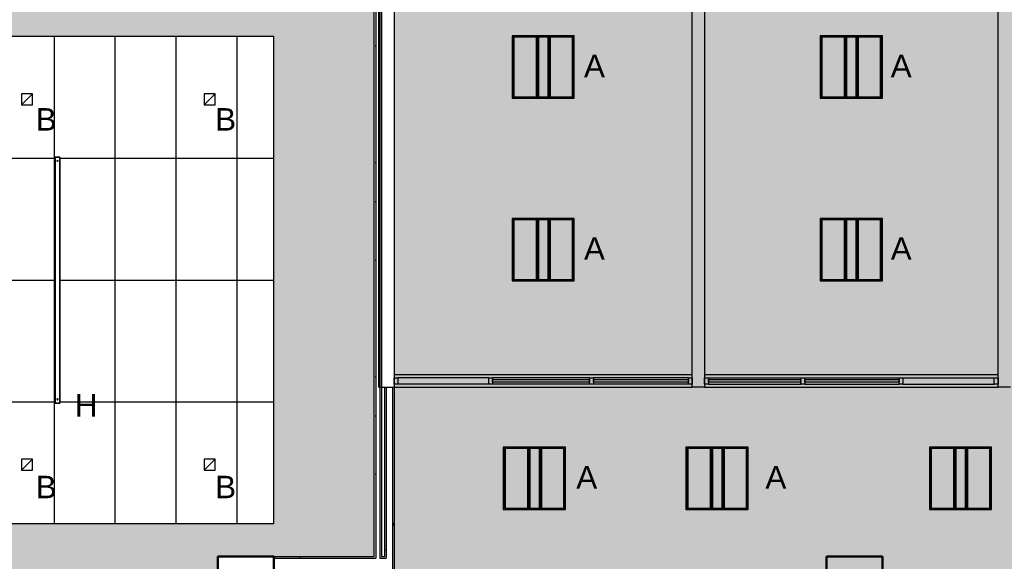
# Model space of a CAD drawing. Header units: inches. Extents: x -1196 to 1003, y -7097 to -4899.
# Drawn here: x 174.7 to 563, y -6109.2 to -5895.6 of the extents above; entities that cross this region are included whole.
import ezdxf

# ---------------------------------------------------------------- set-up
doc = ezdxf.new("R2010")
doc.units = ezdxf.units.IN
doc.header["$MEASUREMENT"] = 0
for name, color, linetype, lineweight in [('A-CLNG', 13, 'Continuous', 13), ('A-CLNG-PATT', 13, 'Continuous', 13), ('A-DETL-GENF', 92, 'Continuous', 9), ('A-GLAZ-CURT', 52, 'Continuous', 9), ('A-GLAZ-CWMG', 51, 'Continuous', 9), ('A-WALL', 113, 'Continuous', 9), ('A-WALL-PATT', 111, 'Continuous', 13), ('E-LITE-EQPM', 33, 'Continuous', 9), ('E-LITE-EQPM-IDEN', 33, 'Continuous', 9), ('I-WALL', 2, 'Continuous', 9), ('S-COLS', 52, 'Continuous', 9)]:
    doc.layers.add(name, color=color, linetype=linetype, lineweight=lineweight)
doc.styles.add('Arial', font='arial.ttf', dxfattribs={"height": 8.851796})
pattern_1 = [(0, (0, 0), (30.72, 7.68), [1.267, -21.773, 1.267, -21.773, -122.88]), (0, (0, 0), (30.72, 7.68), [-46.08, 1.267, -44.813, 1.267, -21.773, -53.76]), (0, (0, 0), (30.72, 7.68), [-115.2, 1.267, -14.093, 1.267, -37.133]), (120, (11.52, 3.84), (-22.011075, 22.7643), [1.267, -21.773, 1.267, -21.773, -122.88]), (120, (11.52, 3.84), (-22.011075, 22.7643), [-46.08, 1.267, -44.813, 1.267, -21.773, -53.76]), (120, (11.52, 3.84), (-22.011075, 22.7643), [-115.2, 1.267, -14.093, 1.267, -37.133]), (240, (15.36, 19.2), (-8.708925, -30.4443), [1.267, -21.773, 1.267, -21.773, -122.88]), (240, (15.36, 19.2), (-8.708925, -30.4443), [-46.08, 1.267, -44.813, 1.267, -21.773, -53.76]), (240, (15.36, 19.2), (-8.708925, -30.4443), [-115.2, 1.267, -14.093, 1.267, -37.133])]

# ---------------------------------------------------------------- blocks, each defined once
blk = doc.blocks.new('Concrete-Rectangular-Column - 24 X 24-V1-FIRST FLOOR RCP')
at = {"layer": 'S-COLS', "lineweight": 30}
for p, q in [((-11, 11), (11, 11)), ((-11, -11), (-11, 11)), ((11, 11), (11, -11)), ((11, -11), (-11, -11))]:
    blk.add_line(p, q, dxfattribs=at)
blk = doc.blocks.new('Concrete-Rectangular-Column - 24 X 24-5087837-FIRST FLOOR RCP')
at = {"layer": 'S-COLS', "lineweight": 30}
for p, q in [((-11, 11), (11, 11)), ((-11, -11), (-11, 11)), ((11, 11), (11, -11)), ((11, -11), (-11, -11))]:
    blk.add_line(p, q, dxfattribs=at)
blk = doc.blocks.new('Rectangular Mullion - 1_5_ x 2_5_ rectangular-5258732-FIRST FLOOR RCP')
at = {"layer": 'A-GLAZ-CWMG'}
for p, q in [((-281.79, -5083.05), (-317.79, -5083.05)), ((-281.79, -5085.55), (-317.79, -5085.55))]:
    blk.add_line(p, q, dxfattribs=at)
blk = doc.blocks.new('Rectangular Mullion - 1_5_ x 2_5_ rectangular-5299777-FIRST FLOOR RCP')
at = {"layer": 'A-GLAZ-CWMG', "lineweight": 20}
for p, q in [((-1.5, 1.25), (0, 1.25)), ((-1.5, -1.25), (-1.5, 1.25)), ((0, 1.25), (0, -1.25)), ((0, -1.25), (-1.5, -1.25))]:
    blk.add_line(p, q, dxfattribs=at)
blk = doc.blocks.new('Rectangular Mullion - 1_5_ x 2_5_ rectangular-5258820-FIRST FLOOR RCP')
at = {"layer": 'A-GLAZ-CWMG'}
for p, q in [((484.34, -6036.78), (521.57, -6036.78)), ((484.34, -6039.28), (521.57, -6039.28))]:
    blk.add_line(p, q, dxfattribs=at)
blk = doc.blocks.new('System Panel - Glazed-5299818-FIRST FLOOR RCP')
at = {"layer": 'A-GLAZ-CURT', "lineweight": 13}
for p, q in [((-18.24, -0.5), (-18.24, 0.5)), ((-18.24, 0.5), (18.24, 0.5)), ((18.24, 0.5), (18.24, -0.5)), ((18.24, -0.5), (-18.24, -0.5))]:
    blk.add_line(p, q, dxfattribs=at)
blk = doc.blocks.new('Rectangular Mullion - 1_5_ x 2_5_ rectangular-5299765-FIRST FLOOR RCP')
at = {"layer": 'A-GLAZ-CWMG', "lineweight": 20}
for p, q in [((0.75, 1.25), (-0.75, 1.25)), ((-0.75, 1.25), (-0.75, -1.25)), ((0.75, -1.25), (0.75, 1.25)), ((-0.75, -1.25), (0.75, -1.25))]:
    blk.add_line(p, q, dxfattribs=at)
blk = doc.blocks.new('Rectangular Mullion - 1_5_ x 2_5_ rectangular-5299780-FIRST FLOOR RCP')
at = {"layer": 'A-GLAZ-CWMG', "lineweight": 20}
for p, q in [((0, 1.25), (-1.5, 1.25)), ((-1.5, 1.25), (-1.5, -1.25)), ((0, -1.25), (0, 1.25)), ((-1.5, -1.25), (0, -1.25))]:
    blk.add_line(p, q, dxfattribs=at)
blk = doc.blocks.new('System Panel - Glazed-5299820-FIRST FLOOR RCP')
at = {"layer": 'A-GLAZ-CURT', "lineweight": 13}
for p, q in [((-18.62, -0.5), (-18.62, 0.5)), ((-18.62, 0.5), (18.62, 0.5)), ((18.62, 0.5), (18.62, -0.5)), ((18.62, -0.5), (-18.62, -0.5))]:
    blk.add_line(p, q, dxfattribs=at)
blk = doc.blocks.new('Rectangular Mullion - 1_5_ x 2_5_ rectangular-5258823-FIRST FLOOR RCP')
at = {"layer": 'A-GLAZ-CWMG'}
for p, q in [((446.35, -6036.78), (482.84, -6036.78)), ((446.35, -6039.28), (482.84, -6039.28))]:
    blk.add_line(p, q, dxfattribs=at)
blk = doc.blocks.new('Rectangular Mullion - 1_5_ x 2_5_ rectangular-V66-FIRST FLOOR RCP')
at = {"layer": 'A-GLAZ-CWMG'}
for p, q in [((359.76, -6036.78), (323.92, -6036.78)), ((359.76, -6039.28), (323.92, -6039.28))]:
    blk.add_line(p, q, dxfattribs=at)
blk = doc.blocks.new('Rectangular Mullion - 1_5_ x 2_5_ rectangular-5299781-FIRST FLOOR RCP')
at = {"layer": 'A-GLAZ-CWMG', "lineweight": 20}
for p, q in [((-1.5, 1.25), (0, 1.25)), ((-1.5, -1.25), (-1.5, 1.25)), ((0, 1.25), (0, -1.25)), ((0, -1.25), (-1.5, -1.25))]:
    blk.add_line(p, q, dxfattribs=at)
blk = doc.blocks.new('Rectangular Mullion - 1_5_ x 2_5_ rectangular-5266258-FIRST FLOOR RCP')
at = {"layer": 'A-GLAZ-CWMG'}
for p, q in [((399.5, -6036.78), (361.26, -6036.78)), ((399.5, -6039.28), (361.26, -6039.28))]:
    blk.add_line(p, q, dxfattribs=at)
blk = doc.blocks.new('System Panel - Glazed-5299855-FIRST FLOOR RCP')
at = {"layer": 'A-GLAZ-CURT', "lineweight": 13}
for p, q in [((-18.74, -0.5), (-18.74, 0.5)), ((-18.74, 0.5), (18.74, 0.5)), ((18.74, 0.5), (18.74, -0.5)), ((18.74, -0.5), (-18.74, -0.5))]:
    blk.add_line(p, q, dxfattribs=at)
blk = doc.blocks.new('Rectangular Mullion - 1_5_ x 2_5_ rectangular-5299771-FIRST FLOOR RCP')
at = {"layer": 'A-GLAZ-CWMG', "lineweight": 20}
for p, q in [((0.75, 1.25), (-0.75, 1.25)), ((-0.75, 1.25), (-0.75, -1.25)), ((0.75, -1.25), (0.75, 1.25)), ((-0.75, -1.25), (0.75, -1.25))]:
    blk.add_line(p, q, dxfattribs=at)
blk = doc.blocks.new('Rectangular Mullion - 1_5_ x 2_5_ rectangular-5299784-FIRST FLOOR RCP')
at = {"layer": 'A-GLAZ-CWMG', "lineweight": 20}
for p, q in [((0, 1.25), (-1.5, 1.25)), ((-1.5, 1.25), (-1.5, -1.25)), ((0, -1.25), (0, 1.25)), ((-1.5, -1.25), (0, -1.25))]:
    blk.add_line(p, q, dxfattribs=at)
blk = doc.blocks.new('System Panel - Glazed-5299857-FIRST FLOOR RCP')
at = {"layer": 'A-GLAZ-CURT', "lineweight": 13}
for p, q in [((-19.12, -0.5), (-19.12, 0.5)), ((-19.12, 0.5), (19.12, 0.5)), ((19.12, 0.5), (19.12, -0.5)), ((19.12, -0.5), (-19.12, -0.5))]:
    blk.add_line(p, q, dxfattribs=at)
blk = doc.blocks.new('Rectangular Mullion - 1_5_ x 2_5_ rectangular-5266261-FIRST FLOOR RCP')
at = {"layer": 'A-GLAZ-CWMG'}
for p, q in [((438.48, -6036.78), (401, -6036.78)), ((438.48, -6039.28), (401, -6039.28))]:
    blk.add_line(p, q, dxfattribs=at)
blk = doc.blocks.new('L-Recessed-Axis-Plano - 2 X 2-4550865-FIRST FLOOR RCP')
at = {"layer": 'E-LITE-EQPM'}
for p, q in [((11.91, 11.87), (-11.91, 11.87)), ((-11.91, 11.87), (-11.91, -11.88)), ((11.91, -11.88), (11.91, 11.87)), ((-11.88, -11.56), (-11.88, 11.56)), ((-11.88, 11.56), (11.87, 11.56)), ((11.87, 11.56), (11.87, -11.56)), ((-11.88, 2.74), (11.87, 2.74)), ((11.87, 2.51), (-11.88, 2.51)), ((-11.88, 2.3), (11.87, 2.3)), ((-11.88, 2.2), (11.87, 2.2)), ((-11.88, 1.83), (11.87, 1.83)), ((-11.88, -1.83), (11.87, -1.83)), ((-11.88, -2.2), (11.87, -2.2)), ((-11.88, -2.3), (11.87, -2.3)), ((-11.88, -2.51), (11.87, -2.51)), ((-11.88, -2.74), (11.87, -2.74)), ((11.87, -11.56), (-11.88, -11.56)), ((-11.91, -11.88), (11.91, -11.88))]:
    blk.add_line(p, q, dxfattribs=at)
blk = doc.blocks.new('L-Pendant-Axis-Sculpt-Direct_Indirect - SCDI-F-8-4584194-FIRST FLOOR RCP')
at = {"layer": 'A-DETL-GENF'}
for p, q in [((-48.5, -0.875), (-48.5, 0.875)), ((-48.5, 0.875), (48.5, 0.875)), ((48.5, 0.875), (-48.5, 0.875)), ((-48.5, 0.875), (-48.5, -0.875)), ((48.5, 0.875), (48.5, -0.875)), ((48.5, -0.875), (48.5, 0.875)), ((48.5, -0.875), (-48.5, -0.875)), ((-48.5, -0.875), (48.5, -0.875))]:
    blk.add_line(p, q, dxfattribs=at)
for centre in [(-47, 0), (47, 0)]:
    blk.add_circle(centre, 0.25, dxfattribs=at)
blk = doc.blocks.new('L-Recessed Square Downlight - 4_-4552743-FIRST FLOOR RCP')
at = {"layer": 'E-LITE-EQPM'}
for p, q in [((-2.1875, -2.1875), (-2.1875, 2.1875)), ((-2.1875, 2.1875), (2.1875, 2.1875)), ((-2.1875, 2.1875), (2.1875, -2.1875)), ((2.1875, 2.1875), (2.1875, -2.1875)), ((2.1875, -2.1875), (-2.1875, -2.1875))]:
    blk.add_line(p, q, dxfattribs=at)

msp = doc.modelspace()

# ---------------------------------------------------------------- hatches: boundary and pattern name
at = {"layer": 'A-CLNG-PATT'}
h = msp.add_hatch(dxfattribs=at)
h.set_pattern_fill('FP_1', color=256, style=0, pattern_type=2)
h.set_pattern_definition(pattern_1)
h.paths.add_polyline_path([(-227.06, -6263.08), (322.42, -6263.04), (322.42, -6138.28), (315.01, -6138.28), (315.36, -6141.37), (316.2, -6145.36), (317.6, -6149.15), (318.58, -6152.98), (319.19, -6157.08), (319.36, -6161.15), (319.1, -6165.24), (318.42, -6169.29), (317.31, -6173.25), (316.22, -6177.6), (315.57, -6182.03), (315.37, -6186.53), (315.67, -6191.28), (316.36, -6195.57), (317.59, -6200.12), (318.91, -6203.98), (319.86, -6208.38), (320.3, -6212.44), (320.31, -6216.58), (319.84, -6220.85), (318.92, -6225.05), (317.54, -6229.12), (316.75, -6233.5), (316.41, -6237.25), (316.42, -6241.36), (316.8, -6245.46), (317.56, -6249.5), (317.56, -6258.45), (315.96, -6254.34), (314.75, -6250.1), (313.94, -6245.76), (313.54, -6241.37), (313.55, -6236.96), (313.96, -6232.57), (314.79, -6228.24), (316.1, -6224.43), (316.99, -6220.51), (317.43, -6216.5), (317.42, -6212.44), (316.96, -6208.38), (316.03, -6204.39), (314.71, -6200.53), (313.51, -6195.96), (312.75, -6191.07), (312.49, -6186.53), (312.7, -6181.77), (313.4, -6177.02), (314.57, -6172.36), (315.61, -6168.66), (316.25, -6164.88), (316.48, -6161.04), (316.31, -6157.17), (315.71, -6153.31), (314.7, -6149.54), (313.35, -6145.89), (312.51, -6141.74), (312.12, -6138.28), (252.94, -6138.28), (252.94, -6107.28), (314.54, -6107.28), (314.54, -5867.99), (311.65, -5867.94), (299, -5879.78), (274.94, -5879.78), (274.94, -5889.28), (252.94, -5889.28), (252.94, -5875.3), (141.14, -5763.5), (39.81, -5864.84), (39.81, -5894.15), (-3.19, -5894.15), (-3.47, -5893.87), (-3.85, -5893.87), (-30.44, -5867.28), (-205.06, -5867.28), (-205.06, -5893.87), (-227.06, -5893.87), (-227.06, -6107.28), (-210.06, -6107.28), (-210.06, -5929.87), (-209.56, -5929.87), (-209.56, -6107.28), (-205.06, -6107.28), (-205.06, -6117.78), (12.94, -6117.78), (12.94, -6107.28), (34.94, -6107.28), (34.94, -6117.78), (216.94, -6117.78), (216.94, -6118.78), (34.94, -6118.78), (34.94, -6129.28), (12.94, -6129.28), (12.94, -6118.78), (-205.06, -6118.78), (-205.06, -6138.28), (-227.06, -6138.28), (-227.06, -6149.89)], flags=0)
h.paths.add_polyline_path([(213.98, -6094.28), (-195.56, -6094.28), (-195.56, -5902.28), (274.94, -5902.28), (274.94, -6094.28), (252.94, -6094.28)], flags=0)
h.paths.add_polyline_path([(273.94, -5867.28), (274.94, -5867.28), (267.72, -5865.68), (267.63, -5865.24), (267.17, -5864.78), (264.67, -5864.78), (264.67, -5862.28), (263.63, -5864.78), (266.13, -5867.28), (271.02, -5867.28)], flags=0)
h.paths.add_polyline_path([(312.51, -5867.14), (314.54, -5867.13), (314.54, -5865.24)], flags=0)
h = msp.add_hatch(dxfattribs=at)
h.set_pattern_fill('FP_8', color=256, style=0, pattern_type=2)
h.set_pattern_definition([(270, (116.44, -5998.277), (-24, -1e-15), []), (180, (116.44, -5998.277), (6e-15, 48), [])])
h.paths.add_polyline_path([(-195.56, -6094.28), (274.94, -6094.28), (274.94, -5902.28), (-195.56, -5902.28), (-195.56, -6074.08)], flags=0)
h.paths.add_polyline_path([(-25.47, -6046.78), (-27.22, -6046.78), (-27.22, -5949.78), (-25.47, -5949.78), (-25.47, -5998.28)], flags=0)
h.paths.add_polyline_path([(46.53, -6046.78), (44.78, -6046.78), (44.78, -5949.78), (46.53, -5949.78), (46.53, -5998.28)], flags=0)
h.paths.add_polyline_path([(116.78, -6046.78), (116.78, -5949.78), (118.53, -5949.78), (118.53, -6046.78)], flags=0)
h.paths.add_polyline_path([(-97.47, -6046.78), (-99.22, -6046.78), (-99.22, -5949.78), (-97.47, -5949.78), (-97.47, -5998.28)], flags=0)
h.paths.add_polyline_path([(188.78, -6046.78), (188.78, -5949.78), (190.53, -5949.78), (190.53, -6046.78)], flags=0)
at = {"layer": 'A-DETL-GENF'}
h = msp.add_hatch(color=253, dxfattribs=at)
h.paths.add_polyline_path([(-96.31, -7097.28), (1002.44, -7097.28), (1002.44, -5859.78), (322.42, -5859.78), (322.44, -6330.92), (683.59, -6330.92), (683.59, -6624.92), (559.5, -6624.92), (559.5, -6380.94), (274.94, -6380.94), (274.94, -6852.28), (-475.06, -6852.28), (-475.06, -7097.28), (-115.06, -7097.28)], flags=0)
h.paths.add_polyline_path([(607.07, -6718.44), (607.07, -6718.44), (607.07, -6718.11)], flags=0)
h.paths.add_polyline_path([(703.07, -6718.44), (703.07, -6718.44), (703.07, -6718.11)], flags=0)
h.paths.add_polyline_path([(415.07, -6718.44), (415.07, -6718.44), (415.07, -6718.11)], flags=0)
h.paths.add_polyline_path([(511.07, -6718.44), (511.07, -6718.44), (511.07, -6718.11)], flags=0)
h.paths.add_polyline_path([(319.07, -6718.44), (319.07, -6718.44), (319.07, -6718.11)], flags=0)
h.paths.add_polyline_path([(481.7, -6462.6), (481.7, -6462.6), (481.7, -6461.7)], flags=0)
h.paths.add_polyline_path([(-1005.67, -6377.88), (-1002.51, -6377.88), (-1002.51, -6251.58), (-715.06, -6251.58), (-715.06, -5622.4), (-875.59, -5622.4), (-875.59, -5364.35), (-276.76, -5364.35), (-276.76, -5627.86), (-149.01, -5627.86), (-149.01, -5748.71), (-83.94, -5813.77), (-83.92, -5862.8), (39.67, -5862.8), (154.2, -5748.27), (42.44, -5636.51), (42.44, -4899.28), (-1195.06, -4899.28), (-1195.06, -6377.88), (-1157.23, -6377.88)], flags=0)
h.paths.add_polyline_path([(703.45, -6310.98), (703.45, -6310.98), (703.45, -6310.76)], flags=0)
h.paths.add_polyline_path([(703.48, -6140.42), (703.48, -6140.42), (703.48, -6139.81)], flags=0)
h.paths.add_polyline_path([(-249.39, -5477.1), (-249.39, -5477.1), (-249.39, -5476.71)], flags=0)
at = {"layer": 'A-WALL-PATT', "lineweight": 9}
h = msp.add_hatch(dxfattribs=at)
h.set_pattern_fill('FP_1', color=256, style=0, pattern_type=2)
h.set_pattern_definition(pattern_1)
h.paths.add_polyline_path([(314.54, -6107.28), (315.17, -6107.28), (315.17, -5871.28), (314.54, -5871.28), (314.54, -6094.28)], flags=0)
h = msp.add_hatch(dxfattribs=at)
h.set_pattern_fill('FP_1', color=256, style=0, pattern_type=2)
h.set_pattern_definition(pattern_1)
h.paths.add_polyline_path([(316.79, -6107.28), (317.42, -6107.28), (317.42, -6040.46), (316.79, -6040.46), (316.79, -6094.28)], flags=0)
h = msp.add_hatch(dxfattribs=at)
h.set_pattern_fill('FP_1', color=256, style=0, pattern_type=2)
h.set_pattern_definition(pattern_1)
h.paths.add_polyline_path([(319.31, -6138.28), (319.31, -6110.4), (318.69, -6110.4), (318.69, -6138.28)], flags=0)
h.paths.add_polyline_path([(318.69, -6107.9), (319.31, -6107.9), (319.31, -6040.46), (318.69, -6040.46), (318.69, -6107.28)], flags=0)
h = msp.add_hatch(dxfattribs=at)
h.set_pattern_fill('FP_1', color=256, style=0, pattern_type=2)
h.set_pattern_definition(pattern_1)
h.paths.add_polyline_path([(321.81, -6138.28), (322.42, -6138.28), (322.42, -6040.46), (321.81, -6040.46), (321.81, -6137.28)], flags=0)
h = msp.add_hatch(dxfattribs=at)
h.set_pattern_fill('FP_1', color=256, style=0, pattern_type=2)
h.set_pattern_definition(pattern_1)
h.paths.add_polyline_path([(308.31, -6107.9), (308.94, -6107.9), (308.94, -6107.28), (274.94, -6107.28), (274.94, -6107.9), (305.81, -6107.9)], flags=0)
h = msp.add_hatch(dxfattribs=at)
h.set_pattern_fill('FP_1', color=256, style=0, pattern_type=2)
h.set_pattern_definition(pattern_1)
h.paths.add_polyline_path([(316.79, -6107.9), (318.69, -6107.9), (318.69, -6107.28), (316.79, -6107.28)], flags=0)
h.paths.add_polyline_path([(314.54, -6107.9), (315.17, -6107.9), (315.17, -6107.28), (308.94, -6107.28), (308.94, -6107.9)], flags=0)

# ---------------------------------------------------------------- linework, layer by layer
at = {"layer": 'A-CLNG'}
for p, q in [((274.94, -5902.28), (-195.56, -5902.28)), ((274.94, -6094.28), (274.94, -5902.28)), ((393.45, -5901.96), (368.89, -5901.96)), ((368.89, -5901.96), (368.89, -5926.59)), ((393.45, -5926.59), (393.45, -5901.96)), ((514.96, -5901.96), (490.4, -5901.96)), ((490.4, -5901.96), (490.4, -5926.59)), ((514.96, -5926.59), (514.96, -5901.96)), ((368.89, -5926.59), (393.45, -5926.59)), ((490.4, -5926.59), (514.96, -5926.59)), ((393.45, -5973.96), (368.89, -5973.96)), ((368.89, -5973.96), (368.89, -5998.59)), ((393.45, -5998.59), (393.45, -5973.96)), ((514.96, -5973.96), (490.4, -5973.96)), ((490.4, -5973.96), (490.4, -5998.59)), ((514.96, -5998.59), (514.96, -5973.96)), ((368.89, -5998.59), (393.45, -5998.59)), ((490.4, -5998.59), (514.96, -5998.59)), ((390.03, -6064.15), (365.47, -6064.15)), ((365.47, -6064.15), (365.47, -6088.78)), ((390.03, -6088.78), (390.03, -6064.15)), ((462.03, -6064.15), (437.47, -6064.15)), ((437.47, -6064.15), (437.47, -6088.78)), ((462.03, -6088.78), (462.03, -6064.15)), ((558.03, -6064.15), (533.47, -6064.15)), ((533.47, -6064.15), (533.47, -6088.78)), ((558.03, -6088.78), (558.03, -6064.15)), ((365.47, -6088.78), (390.03, -6088.78)), ((437.47, -6088.78), (462.03, -6088.78)), ((533.47, -6088.78), (558.03, -6088.78)), ((-195.56, -6094.28), (274.94, -6094.28))]:
    msp.add_line(p, q, dxfattribs=at)
at = {"layer": 'A-WALL', "lineweight": 13}
for p, q in [((315.17, -5864.78), (315.17, -6107.9)), ((316.42, -6040.46), (316.42, -5864.78)), ((316.79, -5864.78), (316.79, -6107.9)), ((322.42, -5864.78), (322.42, -6040.46)), ((439.98, -6040.46), (439.98, -5864.78)), ((444.85, -5864.78), (444.85, -6040.46)), ((560.57, -6040.46), (560.57, -5864.78)), ((316.42, -6040.46), (322.42, -6040.46)), ((319.31, -6040.46), (319.31, -6107.9)), ((321.81, -6040.46), (321.81, -6138.28)), ((444.85, -6040.46), (439.98, -6040.46)), ((565.45, -6040.46), (560.57, -6040.46)), ((274.94, -6107.9), (315.17, -6107.9)), ((316.79, -6107.9), (319.31, -6107.9))]:
    msp.add_line(p, q, dxfattribs=at)
at = {"layer": 'A-WALL'}
for p, q in [((439.98, -6035.59), (322.42, -6035.59)), ((560.57, -6035.59), (444.85, -6035.59)), ((322.44, -6040.46), (439.98, -6040.46)), ((444.85, -6040.46), (560.57, -6040.46))]:
    msp.add_line(p, q, dxfattribs=at)
at = {"layer": 'I-WALL', "lineweight": 13}
for p, q in [((314.54, -6107.28), (314.54, -5864.78)), ((317.42, -5864.78), (317.42, -6107.28)), ((318.69, -6107.28), (318.69, -6040.46)), ((322.42, -6040.46), (322.44, -6040.46)), ((322.44, -6040.46), (322.44, -6138.28)), ((274.94, -6107.28), (314.54, -6107.28)), ((317.42, -6107.28), (318.69, -6107.28))]:
    msp.add_line(p, q, dxfattribs=at)

# ---------------------------------------------------------------- block references
at = {"layer": 'A-GLAZ-CURT', "rotation": 180}
for name, p in [('System Panel - Glazed-5299857-FIRST FLOOR RCP', (380.38, -6038.03)), ('System Panel - Glazed-5299855-FIRST FLOOR RCP', (419.74, -6038.03))]:
    msp.add_blockref(name, p, dxfattribs=at)
at = {"layer": 'A-GLAZ-CURT'}
for name, p in [('System Panel - Glazed-5299818-FIRST FLOOR RCP', (464.6, -6038.03)), ('System Panel - Glazed-5299820-FIRST FLOOR RCP', (502.96, -6038.03))]:
    msp.add_blockref(name, p, dxfattribs=at)
at = {"layer": 'A-GLAZ-CWMG', "extrusion": (0, 0, -1)}
for name, p in [('Rectangular Mullion - 1_5_ x 2_5_ rectangular-5299784-FIRST FLOOR RCP', (-322.42, -6038.03)), ('Rectangular Mullion - 1_5_ x 2_5_ rectangular-5299771-FIRST FLOOR RCP', (-360.51, -6038.03)), ('Rectangular Mullion - 1_5_ x 2_5_ rectangular-5299771-FIRST FLOOR RCP', (-400.25, -6038.03))]:
    msp.add_blockref(name, p, dxfattribs=at)
at = {"layer": 'A-GLAZ-CWMG'}
for name, p in [('Rectangular Mullion - 1_5_ x 2_5_ rectangular-V66-FIRST FLOOR RCP', (0, 0)), ('Rectangular Mullion - 1_5_ x 2_5_ rectangular-5266258-FIRST FLOOR RCP', (0, 0)), ('Rectangular Mullion - 1_5_ x 2_5_ rectangular-5266261-FIRST FLOOR RCP', (0, 0)), ('Rectangular Mullion - 1_5_ x 2_5_ rectangular-5299781-FIRST FLOOR RCP', (439.98, -6038.03)), ('Rectangular Mullion - 1_5_ x 2_5_ rectangular-5258823-FIRST FLOOR RCP', (0, 0)), ('Rectangular Mullion - 1_5_ x 2_5_ rectangular-5258820-FIRST FLOOR RCP', (0, 0))]:
    msp.add_blockref(name, p, dxfattribs=at)
at = {"layer": 'A-GLAZ-CWMG', "rotation": 180}
for name, p in [('Rectangular Mullion - 1_5_ x 2_5_ rectangular-5299777-FIRST FLOOR RCP', (444.85, -6038.03)), ('Rectangular Mullion - 1_5_ x 2_5_ rectangular-5258732-FIRST FLOOR RCP', (241.28, -11122.33))]:
    msp.add_blockref(name, p, dxfattribs=at)
at = {"layer": 'A-GLAZ-CWMG', "extrusion": (0, 0, -1), "rotation": 180}
for name, p in [('Rectangular Mullion - 1_5_ x 2_5_ rectangular-5299765-FIRST FLOOR RCP', (-483.59, -6038.03)), ('Rectangular Mullion - 1_5_ x 2_5_ rectangular-5299765-FIRST FLOOR RCP', (-522.32, -6038.03)), ('Rectangular Mullion - 1_5_ x 2_5_ rectangular-5299780-FIRST FLOOR RCP', (-560.57, -6038.03))]:
    msp.add_blockref(name, p, dxfattribs=at)
at = {"layer": 'E-LITE-EQPM', "extrusion": (0, 0, -1)}
for name, p, rotation in [('L-Recessed-Axis-Plano - 2 X 2-4550865-FIRST FLOOR RCP', (-381.17, -5914.28), 270.0000000000001), ('L-Recessed-Axis-Plano - 2 X 2-4550865-FIRST FLOOR RCP', (-502.68, -5914.28), 270.0000000000001), ('L-Recessed Square Downlight - 4_-4552743-FIRST FLOOR RCP', (-177.65, -5927.03), 180), ('L-Recessed Square Downlight - 4_-4552743-FIRST FLOOR RCP', (-249.65, -5927.03), 180), ('L-Pendant-Axis-Sculpt-Direct_Indirect - SCDI-F-8-4584194-FIRST FLOOR RCP', (-189.65, -5998.28), 269.9999999999997), ('L-Recessed-Axis-Plano - 2 X 2-4550865-FIRST FLOOR RCP', (-381.17, -5986.28), 270.0000000000001), ('L-Recessed-Axis-Plano - 2 X 2-4550865-FIRST FLOOR RCP', (-502.68, -5986.28), 270.0000000000001), ('L-Recessed-Axis-Plano - 2 X 2-4550865-FIRST FLOOR RCP', (-377.75, -6076.46), 270.0000000000001), ('L-Recessed-Axis-Plano - 2 X 2-4550865-FIRST FLOOR RCP', (-449.75, -6076.46), 270.0000000000001), ('L-Recessed-Axis-Plano - 2 X 2-4550865-FIRST FLOOR RCP', (-545.75, -6076.46), 270.0000000000001), ('L-Recessed Square Downlight - 4_-4552743-FIRST FLOOR RCP', (-177.65, -6071.03), 180), ('L-Recessed Square Downlight - 4_-4552743-FIRST FLOOR RCP', (-249.65, -6071.03), 180)]:
    msp.add_blockref(name, p, dxfattribs=dict(at, rotation=rotation))
at = {"layer": 'S-COLS'}
for name, p in [('Concrete-Rectangular-Column - 24 X 24-V1-FIRST FLOOR RCP', (263.94, -6118.28)), ('Concrete-Rectangular-Column - 24 X 24-5087837-FIRST FLOOR RCP', (503.94, -6118.28))]:
    msp.add_blockref(name, p, dxfattribs=at)

# ---------------------------------------------------------------- texts
at = {"layer": 'E-LITE-EQPM-IDEN', "char_height": 8.85, "attachment_point": 2, "line_spacing_factor": 0.938532, "style": 'Arial'}
for s, insert, width in [('A', (401.4, -5909.43), 9.828), ('A', (522.37, -5909.43), 9.828), ('B', (185.2, -5930.49), 9.828), ('B', (255.97, -5930.49), 9.828), ('A', (401.4, -5981.43), 9.828), ('A', (522.37, -5981.43), 9.828), ('H', (200.94, -6043.22), 10.584), ('A', (398.37, -6071.61), 9.828), ('A', (472.95, -6071.61), 9.828), ('B', (185.2, -6075.43), 9.828), ('B', (255.97, -6075.43), 9.828)]:
    msp.add_mtext(s, dxfattribs=dict(at, insert=insert, width=width))

doc.saveas('drawing.dxf')
